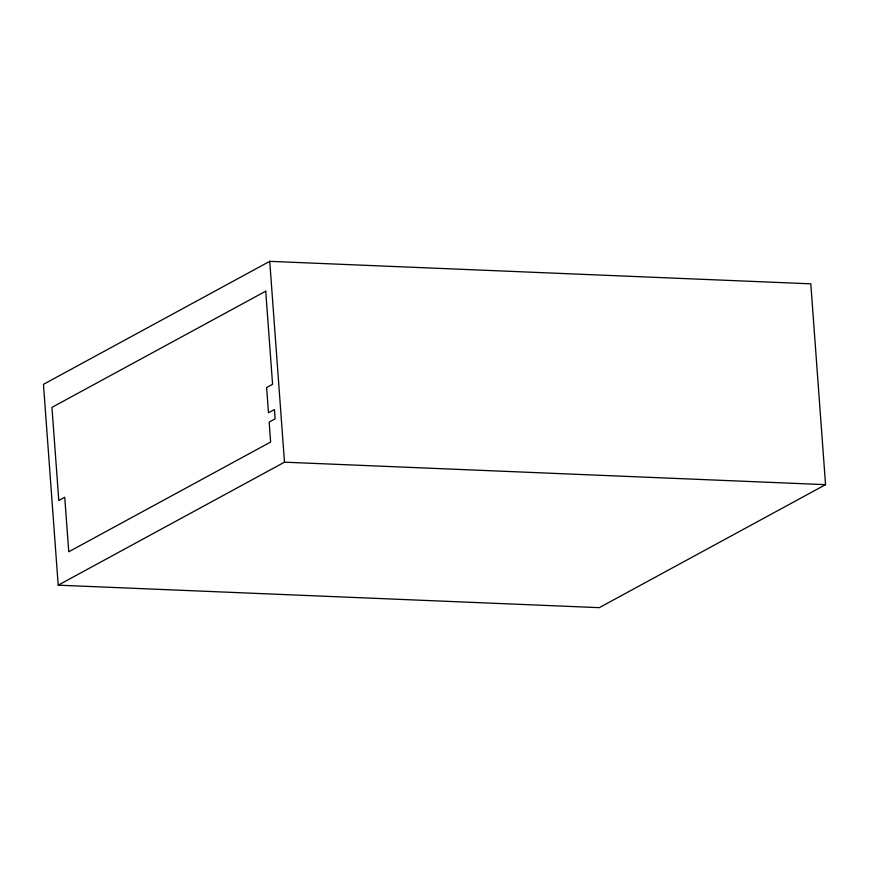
<?xml version="1.0" encoding="UTF-8"?>
<svg xmlns="http://www.w3.org/2000/svg" width="869" height="869" viewBox="0 0 869 869"><rect width="100%" height="100%" fill="white"/><g stroke="black" fill="none" stroke-linecap="round" stroke-linejoin="round"><path stroke-width="1.3" d="M269.738 261.341L43.45 384.337L58.201 585.174L599.262 607.659L825.55 484.663L810.799 283.826L269.738 261.341L284.489 462.178L58.201 585.174M284.489 462.178L825.55 484.663M265.74 291.18L51.955 407.376L58.788 500.479L64.74 497.242L68.749 551.772L270.628 442.049L269.162 422.095L275.115 418.858L274.43 409.549L268.478 412.786L266.62 387.52L272.573 384.283L265.74 291.18"/></g></svg>
